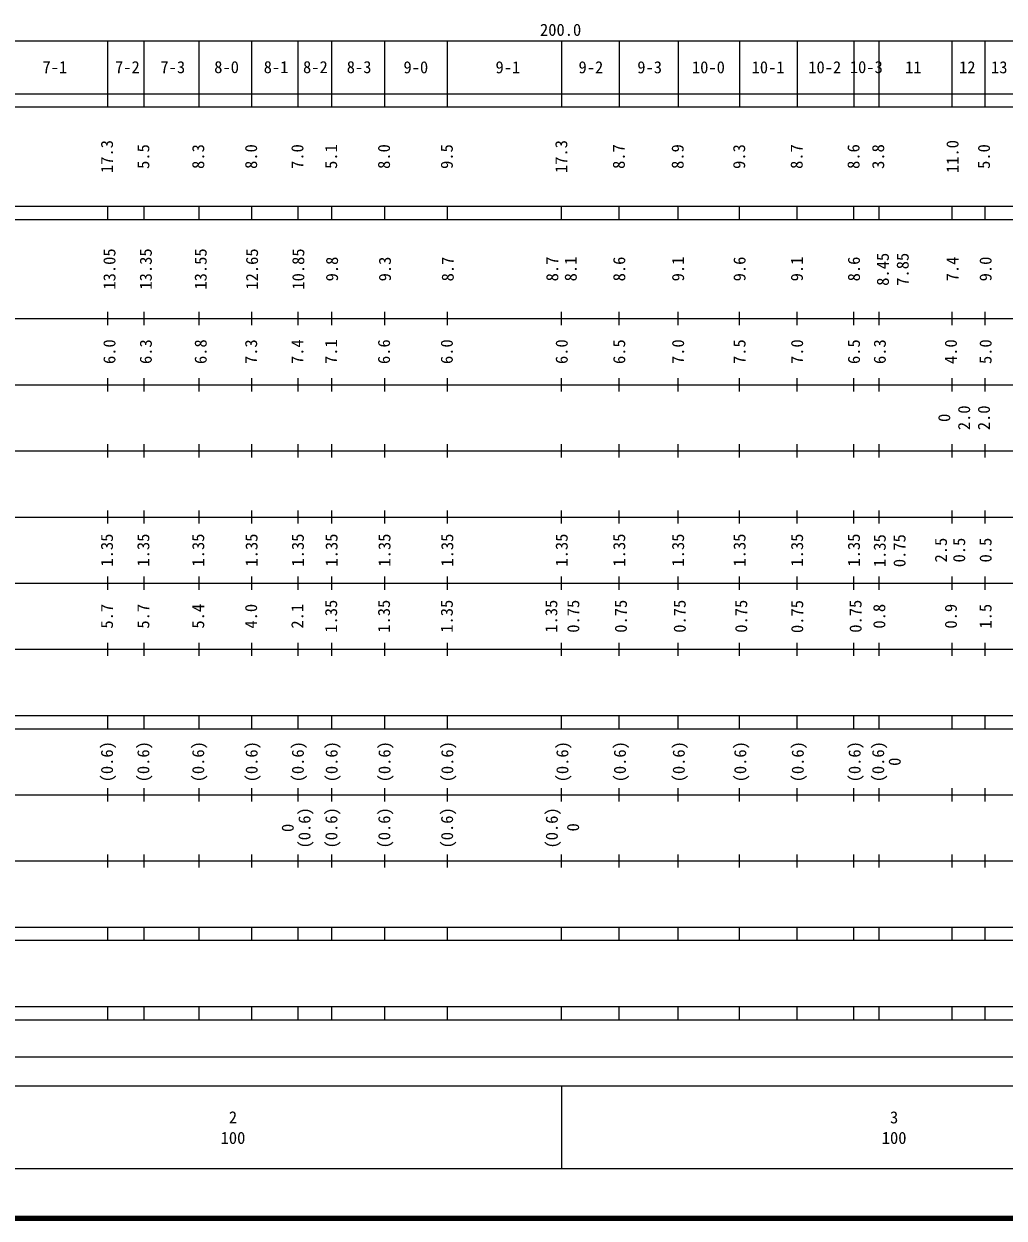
# Model space of a CAD drawing. Units: millimetres, scale not verified. Extents: x 40000 to 680000, y 20000 to 380000.
# Drawn here: x 186662 to 334926, y 20000 to 200558 of the extents above; entities that cross this region are included whole.
import ezdxf
from ezdxf.enums import TextEntityAlignment as Align

# ---------------------------------------------------------------- set-up
doc = ezdxf.new("R2010")
doc.units = ezdxf.units.MM
doc.header["$LTSCALE"] = 1000
doc.layers.add('M-TTL', color=2, linetype='Continuous', lineweight=140)
doc.layers.add('M-TTL-BAND', color=7, linetype='Continuous', lineweight=25)
doc.styles.add('ＭＳ ゴシック', font='')
doc.styles.get('ＭＳ ゴシック').set_extended_font_data('MS Gothic')

msp = doc.modelspace()

# ---------------------------------------------------------------- linework, layer by layer
at = {"layer": 'M-TTL'}
msp.add_line((40000, 20000), (680000, 20000), dxfattribs=at)
at = {"layer": 'M-TTL-BAND'}
for p, q in [((68000, 198000), (579000, 198000)), ((199300, 198000), (199300, 188000)), ((204800, 198000), (204800, 188000)), ((213100, 198000), (213100, 188000)), ((221100, 198000), (221100, 188000)), ((228100, 198000), (228100, 188000)), ((233200, 198000), (233200, 188000)), ((241200, 198000), (241200, 188000)), ((250700, 198000), (250700, 188000)), ((268000, 198000), (268000, 188000)), ((316000, 198000), (316000, 188000)), ((327000, 198000), (327000, 188000)), ((332000, 198000), (332000, 188000)), ((40000, 190000), (579000, 190000)), ((40000, 188000), (579000, 188000)), ((40000, 173000), (579000, 173000)), ((199300, 173000), (199300, 171000)), ((204800, 173000), (204800, 171000)), ((213100, 173000), (213100, 171000)), ((221100, 173000), (221100, 171000)), ((228100, 173000), (228100, 171000)), ((233200, 173000), (233200, 171000)), ((241200, 173000), (241200, 171000)), ((250700, 173000), (250700, 171000)), ((268000, 171000), (268000, 173000)), ((276700, 171000), (276700, 173000)), ((285600, 171000), (285600, 173000)), ((294900, 171000), (294900, 173000)), ((303600, 171000), (303600, 173000)), ((312200, 171000), (312200, 173000)), ((316000, 173000), (316000, 171000)), ((327000, 173000), (327000, 171000)), ((332000, 173000), (332000, 171000)), ((40000, 171000), (579000, 171000)), ((40000, 156000), (579000, 156000)), ((199300, 157000), (199300, 155000)), ((204800, 157000), (204800, 155000)), ((213100, 157000), (213100, 155000)), ((221100, 157000), (221100, 155000)), ((228100, 157000), (228100, 155000)), ((233200, 157000), (233200, 155000)), ((241200, 157000), (241200, 155000)), ((250700, 157000), (250700, 155000)), ((268000, 155000), (268000, 157000)), ((276700, 155000), (276700, 157000)), ((285600, 155000), (285600, 157000)), ((294900, 155000), (294900, 157000)), ((303600, 155000), (303600, 157000)), ((312200, 155000), (312200, 157000)), ((316000, 157000), (316000, 155000)), ((327000, 157000), (327000, 155000)), ((332000, 157000), (332000, 155000)), ((199300, 147000), (199300, 145000)), ((204800, 147000), (204800, 145000)), ((213100, 147000), (213100, 145000)), ((221100, 147000), (221100, 145000)), ((228100, 147000), (228100, 145000)), ((233200, 147000), (233200, 145000)), ((241200, 147000), (241200, 145000)), ((250700, 147000), (250700, 145000)), ((268000, 145000), (268000, 147000)), ((276700, 145000), (276700, 147000)), ((285600, 145000), (285600, 147000)), ((294900, 145000), (294900, 147000)), ((303600, 145000), (303600, 147000)), ((312200, 145000), (312200, 147000)), ((316000, 147000), (316000, 145000)), ((327000, 147000), (327000, 145000)), ((332000, 147000), (332000, 145000)), ((46000, 146000), (579000, 146000)), ((52000, 136000), (579000, 136000)), ((199300, 137000), (199300, 135000)), ((204800, 137000), (204800, 135000)), ((213100, 137000), (213100, 135000)), ((221100, 137000), (221100, 135000)), ((228100, 137000), (228100, 135000)), ((233200, 137000), (233200, 135000)), ((241200, 137000), (241200, 135000)), ((250700, 137000), (250700, 135000)), ((268000, 135000), (268000, 137000)), ((276700, 135000), (276700, 137000)), ((285600, 135000), (285600, 137000)), ((294900, 135000), (294900, 137000)), ((303600, 135000), (303600, 137000)), ((312200, 135000), (312200, 137000)), ((316000, 137000), (316000, 135000)), ((327000, 137000), (327000, 135000)), ((332000, 137000), (332000, 135000)), ((199300, 127000), (199300, 125000)), ((204800, 127000), (204800, 125000)), ((213100, 127000), (213100, 125000)), ((221100, 127000), (221100, 125000)), ((228100, 127000), (228100, 125000)), ((233200, 127000), (233200, 125000)), ((241200, 127000), (241200, 125000)), ((250700, 127000), (250700, 125000)), ((268000, 125000), (268000, 127000)), ((276700, 125000), (276700, 127000)), ((285600, 125000), (285600, 127000)), ((294900, 125000), (294900, 127000)), ((303600, 125000), (303600, 127000)), ((312200, 125000), (312200, 127000)), ((316000, 127000), (316000, 125000)), ((327000, 127000), (327000, 125000)), ((332000, 127000), (332000, 125000)), ((46000, 126000), (579000, 126000)), ((52000, 116000), (579000, 116000)), ((199300, 117000), (199300, 115000)), ((204800, 117000), (204800, 115000)), ((213100, 117000), (213100, 115000)), ((221100, 117000), (221100, 115000)), ((228100, 117000), (228100, 115000)), ((233200, 117000), (233200, 115000)), ((241200, 117000), (241200, 115000)), ((250700, 117000), (250700, 115000)), ((268000, 115000), (268000, 117000)), ((276700, 115000), (276700, 117000)), ((285600, 115000), (285600, 117000)), ((294900, 115000), (294900, 117000)), ((303600, 115000), (303600, 117000)), ((312200, 115000), (312200, 117000)), ((316000, 117000), (316000, 115000)), ((327000, 117000), (327000, 115000)), ((332000, 117000), (332000, 115000)), ((199300, 107000), (199300, 105000)), ((204800, 107000), (204800, 105000)), ((213100, 107000), (213100, 105000)), ((221100, 107000), (221100, 105000)), ((228100, 107000), (228100, 105000)), ((233200, 107000), (233200, 105000)), ((241200, 107000), (241200, 105000)), ((250700, 107000), (250700, 105000)), ((268000, 105000), (268000, 107000)), ((276700, 105000), (276700, 107000)), ((285600, 105000), (285600, 107000)), ((294900, 105000), (294900, 107000)), ((303600, 105000), (303600, 107000)), ((312200, 105000), (312200, 107000)), ((316000, 107000), (316000, 105000)), ((327000, 107000), (327000, 105000)), ((332000, 107000), (332000, 105000)), ((46000, 106000), (579000, 106000)), ((40000, 96000), (579000, 96000)), ((199300, 96000), (199300, 94000)), ((204800, 96000), (204800, 94000)), ((213100, 96000), (213100, 94000)), ((221100, 96000), (221100, 94000)), ((228100, 96000), (228100, 94000)), ((233200, 96000), (233200, 94000)), ((241200, 96000), (241200, 94000)), ((250700, 96000), (250700, 94000)), ((268000, 94000), (268000, 96000)), ((276700, 94000), (276700, 96000)), ((285600, 94000), (285600, 96000)), ((294900, 94000), (294900, 96000)), ((303600, 94000), (303600, 96000)), ((312200, 94000), (312200, 96000)), ((316000, 96000), (316000, 94000)), ((327000, 96000), (327000, 94000)), ((332000, 96000), (332000, 94000)), ((40000, 94000), (579000, 94000)), ((199300, 85000), (199300, 83000)), ((204800, 85000), (204800, 83000)), ((213100, 85000), (213100, 83000)), ((221100, 85000), (221100, 83000)), ((228100, 85000), (228100, 83000)), ((233200, 85000), (233200, 83000)), ((241200, 85000), (241200, 83000)), ((250700, 85000), (250700, 83000)), ((268000, 83000), (268000, 85000)), ((276700, 83000), (276700, 85000)), ((285600, 83000), (285600, 85000)), ((294900, 83000), (294900, 85000)), ((303600, 83000), (303600, 85000)), ((312200, 83000), (312200, 85000)), ((316000, 85000), (316000, 83000)), ((327000, 85000), (327000, 83000)), ((332000, 85000), (332000, 83000)), ((49000, 84000), (579000, 84000)), ((199300, 75000), (199300, 73000)), ((204800, 75000), (204800, 73000)), ((213100, 75000), (213100, 73000)), ((221100, 75000), (221100, 73000)), ((228100, 75000), (228100, 73000)), ((233200, 75000), (233200, 73000)), ((241200, 75000), (241200, 73000)), ((250700, 75000), (250700, 73000)), ((268000, 73000), (268000, 75000)), ((276700, 73000), (276700, 75000)), ((285600, 73000), (285600, 75000)), ((294900, 73000), (294900, 75000)), ((303600, 73000), (303600, 75000)), ((312200, 73000), (312200, 75000)), ((316000, 75000), (316000, 73000)), ((327000, 75000), (327000, 73000)), ((332000, 75000), (332000, 73000)), ((40000, 74000), (579000, 74000)), ((40000, 64000), (579000, 64000)), ((199300, 64000), (199300, 62000)), ((204800, 64000), (204800, 62000)), ((213100, 64000), (213100, 62000)), ((221100, 64000), (221100, 62000)), ((228100, 64000), (228100, 62000)), ((233200, 64000), (233200, 62000)), ((241200, 64000), (241200, 62000)), ((250700, 64000), (250700, 62000)), ((268000, 62000), (268000, 64000)), ((276700, 62000), (276700, 64000)), ((285600, 62000), (285600, 64000)), ((294900, 62000), (294900, 64000)), ((303600, 62000), (303600, 64000)), ((312200, 62000), (312200, 64000)), ((316000, 64000), (316000, 62000)), ((327000, 64000), (327000, 62000)), ((332000, 64000), (332000, 62000)), ((40000, 62000), (579000, 62000)), ((40000, 52000), (579000, 52000)), ((199300, 52000), (199300, 50000)), ((204800, 52000), (204800, 50000)), ((213100, 52000), (213100, 50000)), ((221100, 52000), (221100, 50000)), ((228100, 52000), (228100, 50000)), ((233200, 52000), (233200, 50000)), ((241200, 52000), (241200, 50000)), ((250700, 52000), (250700, 50000)), ((268000, 50000), (268000, 52000)), ((276700, 50000), (276700, 52000)), ((285600, 50000), (285600, 52000)), ((294900, 50000), (294900, 52000)), ((303600, 50000), (303600, 52000)), ((312200, 50000), (312200, 52000)), ((316000, 52000), (316000, 50000)), ((327000, 52000), (327000, 50000)), ((332000, 52000), (332000, 50000)), ((40000, 50000), (579000, 50000)), ((70805, 44406), (429908, 44406)), ((40000, 40000), (579000, 40000)), ((268000, 40000), (268000, 27500)), ((68000, 27500), (579000, 27500))]:
    msp.add_line(p, q, dxfattribs=at)
at = {"layer": 'M-TTL-BAND', "lineweight": 13}
for p, q in [((199300, 198000), (199300, 188000)), ((199300, 198000), (199300, 188000)), ((204800, 198000), (204800, 188000)), ((213100, 198000), (213100, 188000)), ((213100, 198000), (213100, 188000)), ((221100, 198000), (221100, 188000)), ((228100, 198000), (228100, 188000)), ((241200, 198000), (241200, 188000)), ((250700, 198000), (250700, 188000)), ((250700, 198000), (250700, 188000)), ((276700, 198000), (276700, 188000)), ((285600, 198000), (285600, 188000)), ((285600, 198000), (285600, 188000)), ((294900, 198000), (294900, 188000)), ((294900, 198000), (294900, 188000)), ((294900, 198000), (294900, 188000)), ((303600, 198000), (303600, 188000)), ((303600, 198000), (303600, 188000)), ((303600, 198000), (303600, 188000)), ((303600, 198000), (303600, 188000)), ((312200, 198000), (312200, 188000)), ((312200, 198000), (312200, 188000)), ((312200, 198000), (312200, 188000)), ((312200, 198000), (312200, 188000)), ((312200, 198000), (312200, 188000))]:
    msp.add_line(p, q, dxfattribs=at)

# ---------------------------------------------------------------- texts
at = {"layer": 'M-TTL-BAND', "style": 'ＭＳ ゴシック'}
msp.add_text('200.0', height=1833, dxfattribs=at).set_placement((267844, 198195), align=Align.BOTTOM_CENTER)
for s, p in [('7-1', (191345, 194019)), ('7-2', (202320, 194019)), ('7-3', (209186, 194019)), ('8-0', (217322, 194025)), ('8-1', (224805, 194025)), ('8-2', (230752, 194025)), ('8-3', (237368, 194025)), ('9-0', (245946, 194000)), ('9-1', (259867, 194000)), ('9-2', (272423, 194000)), ('9-3', (281310, 194000)), ('10-0', (290197, 194000)), ('10-1', (299224, 194000)), ('10-2', (307793, 194000)), ('10-3', (314078, 194030)), ('11', (321191, 194000)), ('12', (329358, 194000)), ('13', (334192, 194000)), ('2', (218288, 35238)), ('3', (318288, 35238)), ('100', (218288, 32131)), ('100', (318288, 32131))]:
    msp.add_text(s, height=1833, dxfattribs=at).set_placement(p, align=Align.MIDDLE_CENTER)
for s, p in [('17.3', (199219, 180500)), ('17.3', (267936, 180500)), ('11.0', (327112, 180500)), ('5.5', (204719, 180500)), ('8.3', (213019, 180500)), ('8.0', (221020, 180500)), ('7.0', (228020, 180500)), ('5.1', (233120, 180500)), ('8.0', (241120, 180500)), ('9.5', (250620, 180500)), ('8.7', (276636, 180500)), ('8.9', (285536, 180500)), ('9.3', (294836, 180500)), ('8.7', (303536, 180500)), ('8.6', (312136, 180500)), ('3.8', (315861, 180500)), ('5.0', (331862, 180500)), ('13.05', (199594, 163500)), ('13.35', (205094, 163500)), ('13.55', (213394, 163500)), ('12.65', (221162, 163495)), ('10.85', (228162, 163495)), ('9.8', (233262, 163495)), ('9.3', (241262, 163495)), ('8.7', (250762, 163495)), ('8.7', (266571, 163500)), ('8.1', (269365, 163500)), ('8.6', (276698, 163500)), ('9.1', (285598, 163500)), ('9.6', (294898, 163500)), ('9.1', (303572, 163500)), ('8.6', (312198, 163500)), ('8.45', (316574, 163451)), ('7.85', (319574, 163451)), ('7.4', (327112, 163500)), ('9.0', (332112, 163500)), ('6.0', (199594, 151000)), ('6.3', (205094, 151000)), ('6.8', (213394, 151000)), ('7.3', (221020, 151000)), ('7.4', (228020, 151000)), ('7.1', (233120, 151000)), ('6.6', (241120, 151000)), ('6.0', (250620, 151000)), ('6.0', (267998, 151000)), ('6.5', (276698, 151000)), ('7.0', (285598, 151000)), ('7.5', (294898, 151000)), ('7.0', (303598, 151000)), ('6.5', (312198, 151000)), ('6.3', (316111, 151000)), ('4.0', (326862, 151000)), ('5.0', (332112, 151000)), ('2.0', (328862, 141000)), ('2.0', (331862, 141000)), ('0', (325861, 141000)), ('1.35', (199219, 121000)), ('1.35', (204719, 121000)), ('1.35', (213019, 121000)), ('1.35', (221091, 121000)), ('1.35', (228091, 121000)), ('1.35', (233191, 121000)), ('1.35', (241191, 121000)), ('1.35', (250691, 121000)), ('1.35', (267998, 121000)), ('1.35', (276698, 121000)), ('1.35', (285598, 121000)), ('1.35', (294898, 121000)), ('1.35', (303598, 121000)), ('1.35', (312198, 121000)), ('1.35', (316098, 120910)), ('0.75', (319098, 120910)), ('2.5', (325361, 121000)), ('0.5', (328112, 121000)), ('0.5', (332112, 121000)), ('5.7', (199219, 111000)), ('5.7', (204719, 111000)), ('5.4', (213019, 111000)), ('4.0', (221020, 111000)), ('2.1', (228020, 111000)), ('1.35', (233120, 111000)), ('1.35', (241120, 111000)), ('1.35', (250620, 111000)), ('1.35', (266428, 111000)), ('0.75', (269753, 111000)), ('0.75', (276948, 111000)), ('0.75', (285848, 111000)), ('0.75', (295148, 111000)), ('0.75', (303617, 110952)), ('0.75', (312448, 111000)), ('0.8', (316035, 111000)), ('0.9', (326862, 111000)), ('1.5', (332112, 111000)), ('(0.6)', (199219, 89000)), ('(0.6)', (204719, 89000)), ('(0.6)', (213019, 89000)), ('(0.6)', (221094, 89000)), ('(0.6)', (228094, 89000)), ('(0.6)', (233194, 89000)), ('(0.6)', (241194, 89000)), ('(0.6)', (250694, 89000)), ('(0.6)', (268101, 89000)), ('(0.6)', (276801, 89000)), ('(0.6)', (285701, 89000)), ('(0.6)', (295001, 89000)), ('(0.6)', (303701, 89000)), ('(0.6)', (312301, 89000)), ('(0.6)', (315861, 89000)), ('0', (318361, 89000)), ('(0.6)', (229091, 79000)), ('(0.6)', (233162, 79000)), ('(0.6)', (241162, 79000)), ('(0.6)', (250662, 79000)), ('(0.6)', (266498, 78993)), ('0', (226559, 79000)), ('0', (269720, 79082))]:
    msp.add_text(s, height=1833, rotation=90, dxfattribs=at).set_placement(p, align=Align.MIDDLE_CENTER)

doc.saveas('drawing.dxf')
